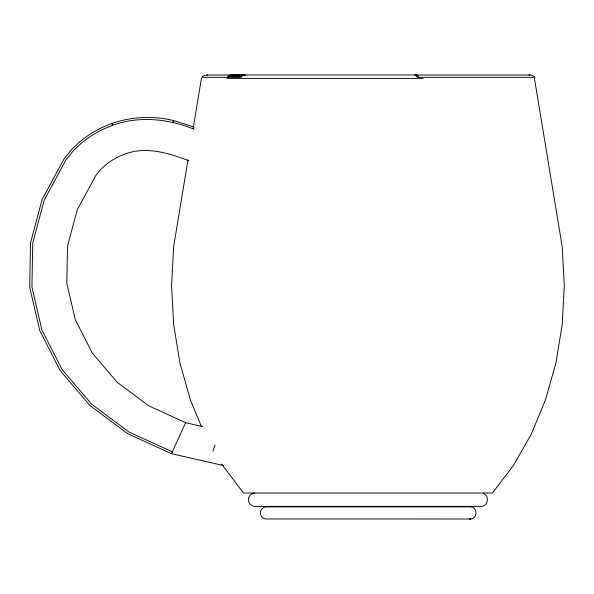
<?xml version="1.0" encoding="UTF-8"?>
<svg xmlns="http://www.w3.org/2000/svg" width="594" height="594" viewBox="0 0 594 594"><rect width="100%" height="100%" fill="white"/><g stroke="black" fill="none" stroke-linecap="round" stroke-linejoin="round"><path stroke-width="0.89" d="M188.001 159.727L173.686 246.517L171.562 285.699L173.686 324.881L180.012 363.246L190.414 399.985L201.537 426.782M193.132 128.653L201.418 78.393M212.964 451.254L214.946 444.943M202.806 426.626L185.647 422.698L171.451 453.66L127.71 433.694L89.932 405.509L60.135 370.552L39.731 330.487L29.7 287.214L30.517 242.805L42.137 199.369L64.011 158.992L71.399 149.792L80.034 141.506L89.783 134.274L100.483 128.2L111.806 123.463L112.712 125.252C139.167 115.726 168.421 118.726 194.112 129.24M230.479 75.074L245.478 75.074L242.545 75.609L240.726 77.324L201.618 77.324M202.324 76.641L203.987 75.609L206.846 75.007L529.945 75.007L531.882 75.275L534.459 76.641M470.849 518.993C477.71 518.406 477.71 507.469 470.849 506.875L265.711 506.875A6.111 6.088 -90 0 0 260.454 513.817A6.111 6.088 -90 0 0 267.463 518.963L470.849 518.993L469.097 518.963M528.964 75.074L529.945 75.007M229.663 75.275L243.25 75.275M228.883 75.609L242.545 75.609M228.148 76.069L241.877 76.069M227.472 76.641L241.268 76.641M417.188 77.324L535.172 77.324M226.871 78.393L423.106 78.393M206.846 75.007L207.818 75.074M223.47 465.562L171.911 453.764L172.505 451.893L128.98 432.024L91.573 404.12L62.066 369.505L41.862 329.826L31.928 286.984L32.737 243.005L44.246 200L65.927 159.972L73.107 151.025L81.549 142.931L91.068 135.863L101.515 129.93L112.712 125.252L112.073 123.352C131.749 116.639 153.237 115.6 173.441 120.537L172.921 122.49L173.73 120.597L194.038 127.064M188.87 160.759C168.711 153.066 146.02 145.99 124.807 154.121C113.402 158.234 103.029 165.451 95.909 175.334L77.242 209.793L67.516 246.146L66.832 283.316L75.23 319.527L92.3 353.059L117.241 382.321L148.856 405.91L185.647 422.698M483.501 493.495C489.619 495.901 488.186 505.828 481.63 506.4L254.336 506.4A6.764 6.749 -90 0 1 254.336 492.975M221.555 463.951L243.458 493.005L492.404 493.005L513.394 465.548L531.199 434.325L545.448 399.985L555.85 363.246L562.176 324.881L564.3 285.699L562.176 246.517L534.444 78.393M416.164 75.067A6.972 2.888 90 0 1 418.718 77.317M415.369 75.074A7.061 2.064 -90 0 1 416.981 76.641L416.899 76.641A6.965 2.888 -90 0 0 414.634 75.074"/></g></svg>
